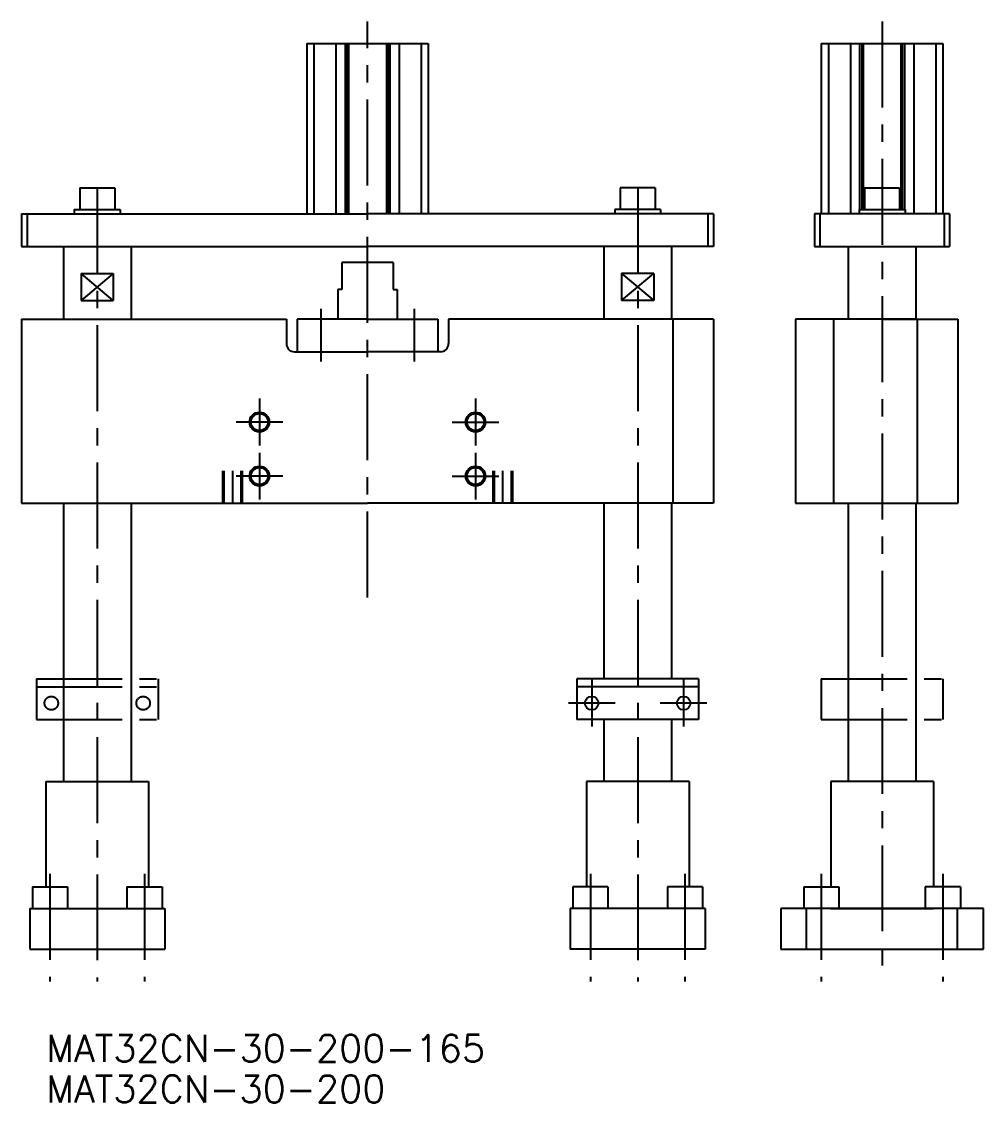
# Model space of a CAD drawing. Extents: x -806 to 177, y -154 to 391.
# Drawn here: x -806.2 to -450.2, y -154.3 to 245.5 of the extents above; entities that cross this region are included whole.
import ezdxf

# ---------------------------------------------------------------- set-up
doc = ezdxf.new("R2010")
doc.units = 0
for name, pattern in [('CENTER', [50.8, 31.75, -6.35, 6.35, -6.35]), ('DASHED', [19.05, 12.7, -6.35]), ('PHANTOM', [63.5, 31.75, -6.35, 6.35, -6.35, 6.35, -6.35])]:
    doc.linetypes.add(name, pattern=pattern)
doc.layers.get('0').update_dxf_attribs({"linetype": 'CONTINUOUS'})
doc.layers.add('CENTER', color=1, linetype='CONTINUOUS')
doc.styles.get("Standard").update_dxf_attribs({"font": 'txt.shx', "height": 3, "bigfont": 'bigfont.shx'})

msp = doc.modelspace()

# ---------------------------------------------------------------- linework, layer by layer
at = {"color": 7, "linetype": 'CONTINUOUS'}
for p, q in [((-700.66, 237.38), (-700.66, 174.38)), ((-700.66, 237.38), (-678.16, 237.38)), ((-698, 237.38), (-698, 174.38)), ((-689.86, 237.38), (-689.86, 174.38)), ((-686.46, 237.38), (-686.46, 174.38)), ((-685.66, 237.38), (-685.66, 174.38)), ((-685.16, 237.38), (-685.16, 174.38)), ((-678.16, 237.38), (-655.66, 237.38)), ((-671.16, 237.38), (-671.16, 174.38)), ((-670.66, 237.38), (-670.66, 174.38)), ((-669.86, 237.38), (-669.86, 174.38)), ((-666.46, 237.38), (-666.46, 174.38)), ((-658.32, 237.38), (-658.32, 174.38)), ((-655.66, 237.38), (-655.66, 174.38)), ((-510.22, 237.38), (-510.22, 174.38)), ((-510.22, 237.38), (-487.72, 237.38)), ((-507.56, 237.38), (-507.56, 174.38)), ((-499.42, 237.38), (-499.42, 174.38)), ((-496.02, 237.38), (-496.02, 175.98)), ((-495.22, 237.38), (-495.22, 175.98)), ((-494.72, 237.38), (-494.72, 175.98)), ((-487.72, 237.38), (-465.22, 237.38)), ((-480.72, 237.38), (-480.72, 175.98)), ((-480.22, 237.38), (-480.22, 175.98)), ((-479.42, 237.38), (-479.42, 175.98)), ((-476.02, 237.38), (-476.02, 174.38)), ((-467.88, 237.38), (-467.88, 174.38)), ((-465.22, 237.38), (-465.22, 174.38)), ((-784.66, 183.98), (-771.66, 183.98)), ((-784.66, 183.98), (-784.66, 175.98)), ((-771.66, 183.98), (-771.66, 175.98)), ((-571.66, 183.98), (-584.66, 183.98)), ((-584.66, 183.98), (-584.66, 175.98)), ((-571.66, 183.98), (-571.66, 175.98)), ((-494.22, 183.98), (-481.22, 183.98)), ((-494.22, 183.98), (-494.22, 175.98)), ((-481.22, 183.98), (-481.22, 175.98)), ((-786.66, 175.98), (-769.66, 175.98)), ((-786.66, 175.98), (-786.66, 174.38)), ((-769.66, 175.98), (-769.66, 174.38)), ((-569.66, 175.98), (-586.66, 175.98)), ((-586.66, 175.98), (-586.66, 174.38)), ((-569.66, 175.98), (-569.66, 174.38)), ((-496.22, 175.98), (-479.22, 175.98)), ((-496.22, 175.98), (-496.22, 174.38)), ((-479.22, 175.98), (-479.22, 174.38)), ((-806.16, 174.38), (-678.16, 174.38)), ((-806.16, 174.38), (-806.16, 162.38)), ((-804.16, 174.38), (-804.16, 162.38)), ((-550.16, 174.38), (-678.16, 174.38)), ((-552.16, 174.38), (-552.16, 162.38)), ((-550.16, 174.38), (-550.16, 162.38)), ((-462.72, 174.38), (-512.72, 174.38)), ((-512.72, 174.38), (-512.72, 162.38)), ((-510.72, 174.38), (-510.72, 162.38)), ((-464.72, 174.38), (-464.72, 162.38)), ((-462.72, 174.38), (-462.72, 162.38)), ((-806.16, 162.38), (-678.16, 162.38)), ((-806.16, 162.38), (-790.66, 162.38)), ((-790.66, 162.38), (-790.66, 135.38)), ((-765.66, 162.38), (-765.66, 135.38)), ((-550.16, 162.38), (-678.16, 162.38)), ((-590.66, 162.38), (-590.66, 135.38)), ((-565.66, 162.38), (-565.66, 135.38)), ((-512.72, 162.38), (-462.72, 162.38)), ((-500.22, 162.38), (-500.22, 135.38)), ((-475.22, 162.38), (-475.22, 135.38)), ((-668.66, 156.38), (-687.66, 156.38)), ((-687.66, 156.38), (-687.66, 146.38)), ((-668.66, 156.38), (-668.66, 146.38)), ((-772.22, 142.38), (-784.1, 152.38)), ((-772.22, 152.38), (-784.1, 142.38)), ((-784.1, 152.38), (-772.22, 152.38)), ((-784.1, 152.38), (-784.1, 142.38)), ((-772.22, 152.38), (-772.22, 142.38)), ((-584.1, 152.38), (-572.22, 142.38)), ((-572.22, 152.38), (-584.1, 152.38)), ((-584.1, 142.38), (-572.22, 152.38)), ((-584.1, 152.38), (-584.1, 142.38)), ((-572.22, 152.38), (-572.22, 142.38)), ((-689.16, 146.38), (-689.16, 135.38)), ((-687.66, 146.38), (-689.16, 146.38)), ((-668.66, 146.38), (-667.16, 146.38)), ((-667.16, 146.38), (-667.16, 135.38)), ((-784.1, 142.38), (-772.22, 142.38)), ((-572.22, 142.38), (-584.1, 142.38)), ((-806.16, 135.38), (-806.16, 67.38)), ((-806.16, 135.38), (-708.16, 135.38)), ((-806.16, 135.38), (-790.66, 135.38)), ((-708.16, 135.38), (-708.16, 126.38)), ((-704.16, 135.38), (-704.16, 123.38)), ((-678.16, 135.38), (-704.16, 135.38)), ((-678.16, 135.38), (-652.16, 135.38)), ((-652.16, 135.38), (-652.16, 123.38)), ((-550.16, 135.38), (-648.16, 135.38)), ((-648.16, 135.38), (-648.16, 126.38)), ((-565.16, 135.38), (-565.16, 67.38)), ((-550.16, 135.38), (-550.16, 67.38)), ((-519.72, 135.38), (-519.72, 67.38)), ((-487.72, 135.38), (-519.72, 135.38)), ((-505.72, 135.38), (-505.72, 67.38)), ((-475.22, 135.38), (-500.22, 135.38)), ((-487.72, 135.38), (-459.72, 135.38)), ((-474.72, 135.38), (-474.72, 67.38)), ((-459.72, 135.38), (-459.72, 67.38)), ((-705.16, 123.38), (-678.16, 123.38)), ((-651.16, 123.38), (-678.16, 123.38)), ((-806.16, 67.38), (-678.16, 67.38)), ((-806.16, 67.38), (-790.66, 67.38)), ((-790.66, 67.38), (-790.66, -35.62)), ((-765.66, 67.38), (-765.66, -35.62)), ((-550.16, 67.38), (-678.16, 67.38)), ((-590.66, 67.38), (-590.66, 2.38)), ((-565.66, 67.38), (-565.66, 2.38)), ((-519.72, 67.38), (-459.72, 67.38)), ((-500.22, 67.38), (-500.22, -35.62)), ((-475.22, 67.38), (-475.22, -35.62)), ((-600.66, 2.38), (-600.66, -12.62)), ((-555.66, 2.38), (-600.66, 2.38)), ((-555.66, 2.38), (-555.66, -12.62)), ((-555.66, -0.62), (-600.66, -0.62)), ((-555.66, -12.62), (-600.66, -12.62)), ((-590.66, -12.62), (-590.66, -35.62)), ((-565.66, -12.62), (-565.66, -35.62)), ((-797.16, -35.62), (-797.16, -74.62)), ((-797.16, -35.62), (-778.16, -35.62)), ((-778.16, -35.62), (-759.16, -35.62)), ((-759.16, -35.62), (-759.16, -74.62)), ((-597.16, -35.62), (-597.16, -74.62)), ((-578.16, -35.62), (-597.16, -35.62)), ((-559.16, -35.62), (-578.16, -35.62)), ((-559.16, -35.62), (-559.16, -74.62)), ((-506.72, -35.62), (-506.72, -74.62)), ((-468.72, -35.62), (-506.72, -35.62)), ((-468.72, -35.62), (-468.72, -74.62)), ((-802.16, -74.62), (-802.16, -82.62)), ((-802.16, -74.62), (-789.16, -74.62)), ((-789.16, -74.62), (-789.16, -82.62)), ((-767.16, -74.62), (-767.16, -82.62)), ((-767.16, -74.62), (-754.16, -74.62)), ((-754.16, -74.62), (-754.16, -82.62)), ((-602.16, -74.62), (-602.16, -82.62)), ((-589.16, -74.62), (-602.16, -74.62)), ((-589.16, -74.62), (-589.16, -82.62)), ((-567.16, -74.62), (-567.16, -82.62)), ((-554.16, -74.62), (-567.16, -74.62)), ((-554.16, -74.62), (-554.16, -82.62)), ((-516.72, -74.62), (-516.72, -82.62)), ((-516.72, -74.62), (-503.72, -74.62)), ((-503.72, -74.62), (-503.72, -82.62)), ((-458.72, -74.62), (-471.72, -74.62)), ((-471.72, -74.62), (-471.72, -82.62)), ((-458.72, -74.62), (-458.72, -82.62)), ((-803.16, -82.62), (-778.16, -82.62)), ((-803.16, -82.62), (-803.16, -97.62)), ((-778.16, -82.62), (-753.16, -82.62)), ((-753.16, -82.62), (-753.16, -97.62)), ((-578.16, -82.62), (-603.16, -82.62)), ((-603.16, -82.62), (-603.16, -97.62)), ((-553.16, -82.62), (-578.16, -82.62)), ((-553.16, -82.62), (-553.16, -97.62)), ((-487.72, -82.62), (-525.22, -82.62)), ((-525.22, -82.62), (-525.22, -97.62)), ((-515.67, -97.62), (-515.67, -82.62)), ((-506.72, -82.62), (-468.72, -82.62)), ((-450.22, -82.62), (-487.72, -82.62)), ((-459.77, -97.62), (-459.77, -82.62)), ((-450.22, -97.62), (-450.22, -82.62)), ((-803.16, -97.62), (-753.16, -97.62)), ((-553.16, -97.62), (-603.16, -97.62)), ((-525.22, -97.62), (-450.22, -97.62))]:
    msp.add_line(p, q, dxfattribs=at)
at = {"color": 3, "linetype": 'DASHED'}
for p, q in [((-731.81, 79.38), (-731.81, 67.38)), ((-731.31, 79.38), (-731.31, 67.38)), ((-725.01, 79.38), (-725.01, 67.38)), ((-724.51, 79.38), (-724.51, 67.38)), ((-631.81, 79.38), (-631.81, 67.38)), ((-631.31, 79.38), (-631.31, 67.38)), ((-625.01, 79.38), (-625.01, 67.38)), ((-624.51, 79.38), (-624.51, 67.38))]:
    msp.add_line(p, q, dxfattribs=at)
at = {"color": 3, "linetype": 'PHANTOM'}
for p, q in [((-800.66, 2.38), (-755.66, 2.38)), ((-800.66, 2.38), (-800.66, -12.62)), ((-755.66, 2.38), (-755.66, -12.62)), ((-510.22, 2.38), (-465.22, 2.38)), ((-510.22, 2.38), (-510.22, -12.62)), ((-465.22, 2.38), (-465.22, -12.62)), ((-800.66, -0.62), (-755.66, -0.62)), ((-800.66, -12.62), (-755.66, -12.62)), ((-510.22, -12.62), (-465.22, -12.62))]:
    msp.add_line(p, q, dxfattribs=at)
at = {"color": 7, "linetype": 'CONTINUOUS'}
for centre, radius in [((-718.16, 97.38), 3.65), ((-718.16, 97.38), 3.15), ((-638.16, 97.38), 3.65), ((-638.16, 97.38), 3.15), ((-718.16, 77.38), 3.65), ((-718.16, 77.38), 3.15), ((-638.16, 77.38), 3.65), ((-638.16, 77.38), 3.15), ((-595.16, -6.62), 2.5), ((-561.16, -6.62), 2.5)]:
    msp.add_circle(centre, radius, dxfattribs=at)
at = {"color": 3, "linetype": 'PHANTOM'}
for centre in [(-795.16, -6.62), (-761.16, -6.62)]:
    msp.add_circle(centre, 2.5, dxfattribs=at)
at = {"color": 7, "linetype": 'CONTINUOUS'}
for centre, start, end in [((-705.16, 126.38), 180, 270), ((-651.16, 126.38), 270, 0)]:
    msp.add_arc(centre, 3, start, end, dxfattribs=at)
at = {"layer": 'CENTER', "color": 1, "linetype": 'CENTER'}
for p, q in [((-678.16, 32.51), (-678.16, 245.52)), ((-487.72, 245.52), (-487.72, -109.62)), ((-778.16, 183.98), (-778.16, -109.62)), ((-578.16, 183.98), (-578.16, -109.62)), ((-695.48, 139.31), (-695.48, 119.83)), ((-660.84, 139.31), (-660.84, 119.83)), ((-718.16, 106.03), (-718.16, 88.73)), ((-638.16, 106.03), (-638.16, 88.73)), ((-709.51, 97.38), (-726.81, 97.38)), ((-646.81, 97.38), (-629.51, 97.38)), ((-718.16, 86.03), (-718.16, 68.73)), ((-638.16, 86.03), (-638.16, 68.73)), ((-728.16, 79.38), (-728.16, 67.38)), ((-709.51, 77.38), (-726.81, 77.38)), ((-646.81, 77.38), (-629.51, 77.38)), ((-628.16, 79.38), (-628.16, 67.38)), ((-595.16, 2.03), (-595.16, -15.27)), ((-561.16, 2.03), (-561.16, -15.27)), ((-586.51, -6.62), (-603.81, -6.62)), ((-552.51, -6.62), (-569.81, -6.62)), ((-795.66, -69.79), (-795.66, -109.62)), ((-760.66, -69.79), (-760.66, -109.62)), ((-595.66, -69.79), (-595.66, -109.62)), ((-560.66, -69.79), (-560.66, -109.62)), ((-510.22, -69.79), (-510.22, -109.62)), ((-465.22, -69.79), (-465.22, -109.62))]:
    msp.add_line(p, q, dxfattribs=at)

# ---------------------------------------------------------------- texts
at = {"linetype": 'CONTINUOUS'}
for s, p in [('MAT32CN-30-200-165', (-797.09, -139.33)), ('MAT32CN-30-200', (-797.09, -154.33))]:
    msp.add_text(s, height=10, dxfattribs=at).set_placement(p)

doc.saveas('drawing.dxf')
